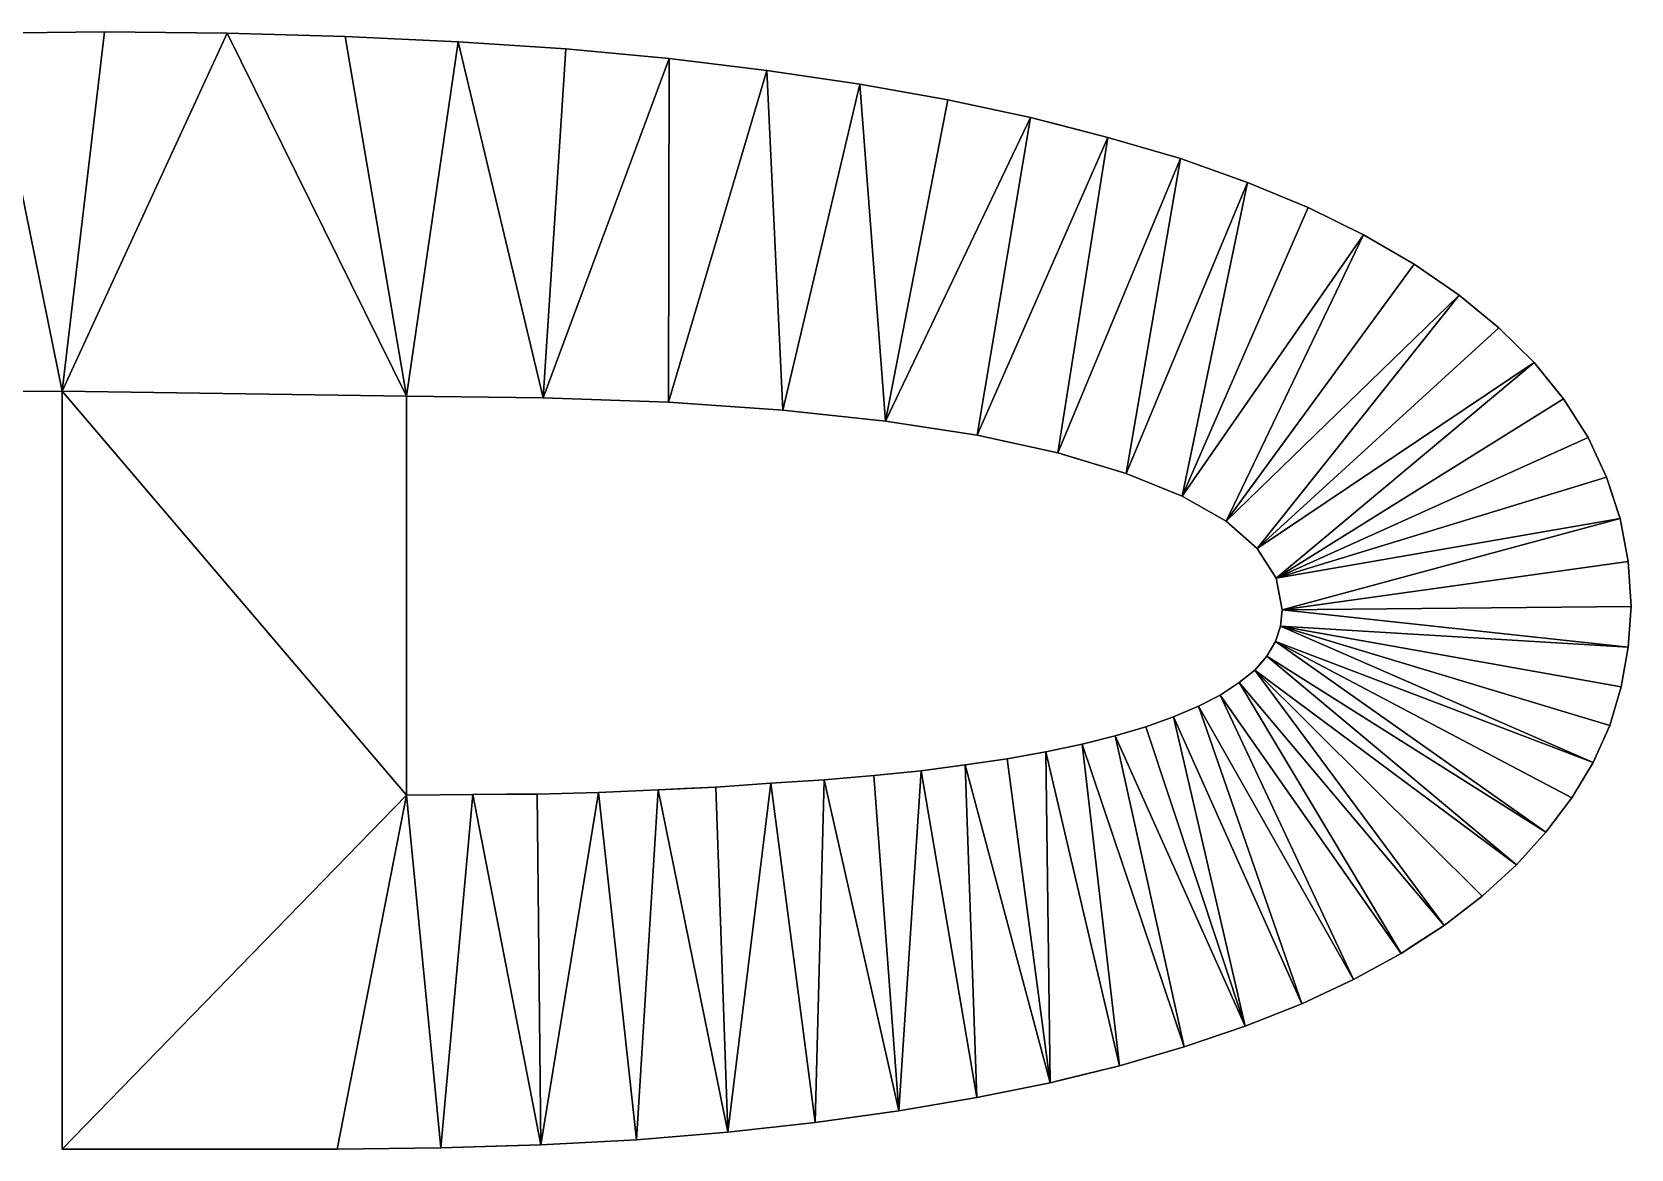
# Model space of a CAD drawing. Header units: inches. Extents: x 62 to 1153, y 3 to 780.
# Drawn here: x 390.234 to 393.176, y 210.881 to 212.936 of the extents above; entities that cross this region are included whole.
import ezdxf

# ---------------------------------------------------------------- set-up
doc = ezdxf.new("R2010")
doc.units = ezdxf.units.IN
doc.header["$MEASUREMENT"] = 0
doc.layers.add('ConstLine', color=6, linetype='Continuous')

msp = doc.modelspace()

# ---------------------------------------------------------------- linework, layer by layer
at = {"layer": 'ConstLine'}
for points in [[(390.3669, 212.9356, 4), (390.1549, 212.9336, 4), (390.1549, 212.9336, 5)], [(390.3669, 212.9356, 4), (390.1549, 212.9336, 5), (390.3669, 212.9356, 5)], [(390.3669, 212.9356, 5), (390.1549, 212.9336, 5), (390.2889, 212.2746, 5)], [(390.5929, 212.9336, 5), (390.3669, 212.9356, 5), (390.2889, 212.2746, 5)], [(390.5929, 212.9336, 4), (390.3669, 212.9356, 4), (390.3669, 212.9356, 5)], [(390.5929, 212.9336, 4), (390.3669, 212.9356, 5), (390.5929, 212.9336, 5)], [(390.1269, 212.2736, 5), (390.2889, 212.2746, 5), (390.1549, 212.9336, 5)], [(390.2889, 212.2746, 5), (390.9229, 212.2656, 5), (390.5929, 212.9336, 5)], [(390.8099, 212.9276, 4), (390.5929, 212.9336, 4), (390.5929, 212.9336, 5)], [(390.8099, 212.9276, 4), (390.5929, 212.9336, 5), (390.8099, 212.9276, 5)], [(390.8099, 212.9276, 5), (390.5929, 212.9336, 5), (390.9229, 212.2656, 5)], [(391.0179, 212.9176, 4), (390.8099, 212.9276, 4), (390.8099, 212.9276, 5)], [(391.0179, 212.9176, 4), (390.8099, 212.9276, 5), (391.0179, 212.9176, 5)], [(391.0179, 212.9176, 5), (390.8099, 212.9276, 5), (390.9229, 212.2656, 5)], [(390.9229, 212.2656, 5), (391.1739, 212.2626, 5), (391.0179, 212.9176, 5)], [(391.2159, 212.9046, 4), (391.0179, 212.9176, 4), (391.0179, 212.9176, 5)], [(391.2159, 212.9046, 4), (391.0179, 212.9176, 5), (391.2159, 212.9046, 5)], [(391.2159, 212.9046, 5), (391.0179, 212.9176, 5), (391.1739, 212.2626, 5)], [(391.4059, 212.8866, 5), (391.2159, 212.9046, 5), (391.1739, 212.2626, 5)], [(391.1739, 212.2626, 5), (391.4049, 212.2546, 5), (391.4059, 212.8866, 5)], [(391.4059, 212.8866, 4), (391.2159, 212.9046, 4), (391.2159, 212.9046, 5)], [(391.4059, 212.8866, 4), (391.2159, 212.9046, 5), (391.4059, 212.8866, 5)], [(391.5859, 212.8646, 5), (391.4059, 212.8866, 5), (391.4049, 212.2546, 5)], [(391.5859, 212.8646, 4), (391.4059, 212.8866, 4), (391.4059, 212.8866, 5)], [(391.5859, 212.8646, 4), (391.4059, 212.8866, 5), (391.5859, 212.8646, 5)], [(391.4049, 212.2546, 5), (391.6149, 212.2396, 5), (391.5859, 212.8646, 5)], [(391.7569, 212.8396, 4), (391.5859, 212.8646, 4), (391.5859, 212.8646, 5)], [(391.7569, 212.8396, 4), (391.5859, 212.8646, 5), (391.7569, 212.8396, 5)], [(391.7569, 212.8396, 5), (391.5859, 212.8646, 5), (391.6149, 212.2396, 5)], [(391.6149, 212.2396, 5), (391.8039, 212.2196, 5), (391.7569, 212.8396, 5)], [(391.9189, 212.8106, 4), (391.7569, 212.8396, 4), (391.7569, 212.8396, 5)], [(391.9189, 212.8106, 4), (391.7569, 212.8396, 5), (391.9189, 212.8106, 5)], [(391.9189, 212.8106, 5), (391.7569, 212.8396, 5), (391.8039, 212.2196, 5)], [(392.0709, 212.7786, 5), (391.9189, 212.8106, 5), (391.8039, 212.2196, 5)], [(392.0709, 212.7786, 4), (391.9189, 212.8106, 4), (391.9189, 212.8106, 5)], [(392.0709, 212.7786, 4), (391.9189, 212.8106, 5), (392.0709, 212.7786, 5)], [(391.8039, 212.2196, 5), (391.9729, 212.1936, 5), (392.0709, 212.7786, 5)], [(392.2129, 212.7416, 5), (392.0709, 212.7786, 5), (391.9729, 212.1936, 5)], [(392.1309, 212.763, 4), (392.0709, 212.7786, 4), (392.0709, 212.7786, 5)], [(392.1309, 212.763, 4), (392.0709, 212.7786, 5), (392.2129, 212.7416, 5)], [(392.2129, 212.7416, 4), (392.1309, 212.763, 4), (392.2129, 212.7416, 5)], [(391.9729, 212.1936, 5), (392.1209, 212.1616, 5), (392.2129, 212.7416, 5)], [(392.2129, 212.7416, 5), (392.1209, 212.1616, 5), (392.3469, 212.7026, 5)], [(392.3469, 212.7026, 4), (392.2129, 212.7416, 4), (392.2129, 212.7416, 5)], [(392.3469, 212.7026, 4), (392.2129, 212.7416, 5), (392.3469, 212.7026, 5)], [(392.2469, 212.1236, 5), (392.3469, 212.7026, 5), (392.1209, 212.1616, 5)], [(392.3469, 212.7026, 5), (392.2469, 212.1236, 5), (392.4699, 212.6586, 5)], [(392.4699, 212.6586, 4), (392.3469, 212.7026, 4), (392.3469, 212.7026, 5)], [(392.4699, 212.6586, 4), (392.3469, 212.7026, 5), (392.4699, 212.6586, 5)], [(392.3499, 212.0816, 5), (392.4699, 212.6586, 5), (392.2469, 212.1236, 5)], [(392.4699, 212.6586, 5), (392.3499, 212.0816, 5), (392.5819, 212.6126, 5)], [(392.5819, 212.6126, 4), (392.4699, 212.6586, 4), (392.4699, 212.6586, 5)], [(392.5819, 212.6126, 4), (392.4699, 212.6586, 5), (392.5819, 212.6126, 5)], [(392.5819, 212.6126, 5), (392.3499, 212.0816, 5), (392.6839, 212.5626, 5)], [(392.6839, 212.5626, 4), (392.5819, 212.6126, 4), (392.5819, 212.6126, 5)], [(392.6839, 212.5626, 4), (392.5819, 212.6126, 5), (392.6839, 212.5626, 5)], [(392.3499, 212.0816, 5), (392.4309, 212.0356, 5), (392.6839, 212.5626, 5)], [(392.7769, 212.5086, 5), (392.6839, 212.5626, 5), (392.4309, 212.0356, 5)], [(392.7769, 212.5086, 4), (392.6839, 212.5626, 4), (392.6839, 212.5626, 5)], [(392.7769, 212.5086, 4), (392.6839, 212.5626, 5), (392.7769, 212.5086, 5)], [(392.8599, 212.4516, 5), (392.7769, 212.5086, 5), (392.4309, 212.0356, 5)], [(392.8599, 212.4516, 4), (392.7769, 212.5086, 4), (392.7769, 212.5086, 5)], [(392.8599, 212.4516, 4), (392.7769, 212.5086, 5), (392.8599, 212.4516, 5)], [(392.4309, 212.0356, 5), (392.4879, 211.9856, 5), (392.8599, 212.4516, 5)], [(392.9329, 212.3916, 5), (392.8599, 212.4516, 5), (392.4879, 211.9856, 5)], [(392.9329, 212.3916, 4), (392.8599, 212.4516, 4), (392.8599, 212.4516, 5)], [(392.9329, 212.3916, 4), (392.8599, 212.4516, 5), (392.9329, 212.3916, 5)], [(392.9979, 212.3276, 5), (392.9329, 212.3916, 5), (392.4879, 211.9856, 5)], [(392.9979, 212.3276, 4), (392.9329, 212.3916, 4), (392.9329, 212.3916, 5)], [(392.9979, 212.3276, 4), (392.9329, 212.3916, 5), (392.9979, 212.3276, 5)], [(392.9979, 212.3276, 5), (392.4879, 211.9856, 5), (392.5229, 211.9306, 5)], [(392.9979, 212.3276, 5), (392.5229, 211.9306, 5), (393.0519, 212.2606, 5)], [(392.9979, 212.3276, 4), (392.9979, 212.3276, 5), (393.0357, 212.2806, 4)], [(392.9979, 212.3276, 5), (393.0519, 212.2606, 5), (393.0357, 212.2806, 4)], [(390.2889, 212.2746, 4), (390.2889, 212.2746, 5), (390.1269, 212.2736, 5)], [(390.2889, 212.2746, 4), (390.1269, 212.2736, 5), (390.1269, 212.2736, 4)], [(390.2889, 212.2746, 4), (390.2889, 210.8806, 4), (390.2889, 212.2746, 5)], [(390.9229, 211.5316, 5), (390.9229, 212.2656, 5), (390.2889, 212.2746, 5)], [(390.2889, 212.2746, 5), (390.2889, 210.8806, 5), (390.9229, 211.5316, 5)], [(390.2889, 210.8806, 5), (390.2889, 212.2746, 5), (390.2889, 210.8806, 4)], [(390.9229, 212.2656, 4), (391.1739, 212.2626, 4), (390.9229, 212.2656, 5)], [(391.1739, 212.2626, 5), (390.9229, 212.2656, 5), (391.1739, 212.2626, 4)], [(390.9229, 212.2656, 4), (390.9229, 212.2656, 5), (390.9229, 211.5316, 5)], [(390.9229, 212.2656, 4), (390.9229, 211.5316, 5), (390.9229, 211.5316, 4)], [(391.4049, 212.2546, 4), (391.4049, 212.2546, 5), (391.1739, 212.2626, 5)], [(391.4049, 212.2546, 4), (391.1739, 212.2626, 5), (391.1739, 212.2626, 4)], [(393.0519, 212.2606, 5), (392.5229, 211.9306, 5), (393.0969, 212.1896, 5)], [(393.0519, 212.2606, 4), (393.0357, 212.2806, 4), (393.0519, 212.2606, 5)], [(393.0519, 212.2606, 4), (393.0519, 212.2606, 5), (393.0969, 212.1896, 5)], [(393.0519, 212.2606, 4), (393.0969, 212.1896, 5), (393.0969, 212.1896, 4)], [(391.6149, 212.2396, 4), (391.6149, 212.2396, 5), (391.4049, 212.2546, 5)], [(391.6149, 212.2396, 4), (391.4049, 212.2546, 5), (391.4049, 212.2546, 4)], [(391.8039, 212.2196, 4), (391.8039, 212.2196, 5), (391.6149, 212.2396, 5)], [(391.8039, 212.2196, 4), (391.6149, 212.2396, 5), (391.6149, 212.2396, 4)], [(391.9729, 212.1936, 4), (391.9729, 212.1936, 5), (391.8039, 212.2196, 5)], [(391.9729, 212.1936, 4), (391.8039, 212.2196, 5), (391.8039, 212.2196, 4)], [(392.1209, 212.1616, 4), (392.1209, 212.1616, 5), (391.9729, 212.1936, 5)], [(392.1209, 212.1616, 4), (391.9729, 212.1936, 5), (391.9729, 212.1936, 4)], [(393.1309, 212.1166, 5), (393.0969, 212.1896, 5), (392.5229, 211.9306, 5)], [(393.0969, 212.1896, 4), (393.0969, 212.1896, 5), (393.1309, 212.1166, 5)], [(393.0969, 212.1896, 4), (393.1309, 212.1166, 5), (393.1309, 212.1166, 4)], [(392.1209, 212.1616, 4), (392.1309, 212.1586, 4), (392.1209, 212.1616, 5)], [(392.2469, 212.1236, 5), (392.1209, 212.1616, 5), (392.1309, 212.1586, 4)], [(392.2469, 212.1236, 4), (392.2469, 212.1236, 5), (392.1309, 212.1586, 4)], [(392.3499, 212.0816, 4), (392.3499, 212.0816, 5), (392.2469, 212.1236, 5)], [(392.3499, 212.0816, 4), (392.2469, 212.1236, 5), (392.2469, 212.1236, 4)], [(393.1559, 212.0406, 5), (393.1309, 212.1166, 5), (392.5229, 211.9306, 5)], [(393.1559, 212.0406, 5), (393.1549, 212.0437, 4), (393.1309, 212.1166, 5)], [(393.1309, 212.1166, 4), (393.1309, 212.1166, 5), (393.1549, 212.0437, 4)], [(392.4309, 212.0356, 4), (392.4309, 212.0356, 5), (392.3499, 212.0816, 5)], [(392.4309, 212.0356, 4), (392.3499, 212.0816, 5), (392.3499, 212.0816, 4)], [(392.4879, 211.9856, 4), (392.4879, 211.9856, 5), (392.4309, 212.0356, 5)], [(392.4879, 211.9856, 4), (392.4309, 212.0356, 5), (392.4309, 212.0356, 4)], [(392.5339, 211.8726, 5), (393.1559, 212.0406, 5), (392.5229, 211.9306, 5)], [(393.1559, 212.0406, 5), (392.5339, 211.8726, 5), (393.1709, 211.9616, 5)], [(393.1559, 212.0406, 5), (393.1559, 212.0406, 4), (393.1549, 212.0437, 4)], [(393.1559, 212.0406, 4), (393.1559, 212.0406, 5), (393.1709, 211.9616, 5)], [(393.1559, 212.0406, 4), (393.1709, 211.9616, 5), (393.1709, 211.9616, 4)], [(392.4879, 211.9856, 4), (392.5229, 211.9306, 4), (392.5229, 211.9306, 5)], [(392.4879, 211.9856, 4), (392.5229, 211.9306, 5), (392.4879, 211.9856, 5)], [(393.1759, 211.8786, 5), (393.1709, 211.9616, 5), (392.5339, 211.8726, 5)], [(393.1709, 211.9616, 4), (393.1709, 211.9616, 5), (393.1759, 211.8786, 5)], [(393.1709, 211.9616, 4), (393.1759, 211.8786, 5), (393.1759, 211.8786, 4)], [(392.5229, 211.9306, 4), (392.5339, 211.8726, 4), (392.5339, 211.8726, 5)], [(392.5229, 211.9306, 4), (392.5339, 211.8726, 5), (392.5229, 211.9306, 5)], [(393.1709, 211.8036, 5), (393.1759, 211.8786, 5), (392.5339, 211.8726, 5)], [(393.1759, 211.8786, 4), (393.1759, 211.8786, 5), (393.1709, 211.8036, 5)], [(393.1759, 211.8786, 4), (393.1709, 211.8036, 5), (393.1709, 211.8036, 4)], [(392.5339, 211.8726, 4), (392.5309, 211.8426, 4), (392.5309, 211.8426, 5)], [(392.5339, 211.8726, 4), (392.5309, 211.8426, 5), (392.5339, 211.8726, 5)], [(392.5339, 211.8726, 5), (392.5309, 211.8426, 5), (393.1709, 211.8036, 5)], [(392.5309, 211.8426, 5), (392.5309, 211.8426, 4), (392.5219, 211.8146, 4)], [(392.5309, 211.8426, 5), (392.5219, 211.8146, 4), (392.5219, 211.8146, 5)], [(392.5309, 211.8426, 5), (392.5219, 211.8146, 5), (393.1059, 211.5916, 5)], [(393.1059, 211.5916, 5), (393.1369, 211.6596, 5), (392.5309, 211.8426, 5)], [(393.1369, 211.6596, 5), (393.1579, 211.7306, 5), (392.5309, 211.8426, 5)], [(393.1579, 211.7306, 5), (393.1709, 211.8036, 5), (392.5309, 211.8426, 5)], [(392.4839, 211.7616, 5), (392.5059, 211.7876, 5), (392.4898, 211.7686, 4)], [(392.5059, 211.7876, 5), (392.4839, 211.7616, 5), (392.9649, 211.4036, 5)], [(392.5059, 211.7876, 4), (392.4898, 211.7686, 4), (392.5059, 211.7876, 5)], [(392.5219, 211.8146, 4), (392.5059, 211.7876, 4), (392.5059, 211.7876, 5)], [(392.5219, 211.8146, 4), (392.5059, 211.7876, 5), (392.5219, 211.8146, 5)], [(392.5219, 211.8146, 5), (392.5059, 211.7876, 5), (393.0189, 211.4636, 5)], [(392.9649, 211.4036, 5), (393.0189, 211.4636, 5), (392.5059, 211.7876, 5)], [(393.0669, 211.5266, 5), (393.1059, 211.5916, 5), (392.5219, 211.8146, 5)], [(393.0189, 211.4636, 5), (393.0669, 211.5266, 5), (392.5219, 211.8146, 5)], [(393.1709, 211.8036, 4), (393.1709, 211.8036, 5), (393.1579, 211.7306, 5)], [(393.1709, 211.8036, 4), (393.1579, 211.7306, 5), (393.1579, 211.7306, 4)], [(392.4839, 211.7616, 4), (392.4549, 211.7386, 4), (392.4549, 211.7386, 5)], [(392.4839, 211.7616, 4), (392.4549, 211.7386, 5), (392.4839, 211.7616, 5)], [(392.4839, 211.7616, 5), (392.4549, 211.7386, 5), (392.8319, 211.2916, 5)], [(392.4898, 211.7686, 4), (392.4839, 211.7616, 4), (392.4839, 211.7616, 5)], [(392.9019, 211.3456, 5), (392.9649, 211.4036, 5), (392.4839, 211.7616, 5)], [(392.8319, 211.2916, 5), (392.9019, 211.3456, 5), (392.4839, 211.7616, 5)], [(392.4549, 211.7386, 4), (392.4199, 211.7156, 4), (392.4199, 211.7156, 5)], [(392.4549, 211.7386, 4), (392.4199, 211.7156, 5), (392.4549, 211.7386, 5)], [(392.4199, 211.7156, 5), (392.7529, 211.2406, 5), (392.4549, 211.7386, 5)], [(392.8319, 211.2916, 5), (392.4549, 211.7386, 5), (392.7529, 211.2406, 5)], [(393.1579, 211.7306, 5), (393.1369, 211.6596, 5), (393.1549, 211.7205, 4)], [(393.1579, 211.7306, 4), (393.1579, 211.7306, 5), (393.1549, 211.7205, 4)], [(392.4199, 211.7156, 4), (392.3799, 211.6956, 4), (392.3799, 211.6956, 5)], [(392.4199, 211.7156, 4), (392.3799, 211.6956, 5), (392.4199, 211.7156, 5)], [(392.4199, 211.7156, 5), (392.3799, 211.6956, 5), (392.6649, 211.1926, 5)], [(392.6649, 211.1926, 5), (392.7529, 211.2406, 5), (392.4199, 211.7156, 5)], [(393.1369, 211.6596, 4), (393.1549, 211.7205, 4), (393.1369, 211.6596, 5)], [(392.3339, 211.6756, 4), (392.2829, 211.6576, 4), (392.2829, 211.6576, 5)], [(392.3339, 211.6756, 4), (392.2829, 211.6576, 5), (392.3339, 211.6756, 5)], [(392.3339, 211.6756, 5), (392.2829, 211.6576, 5), (392.4659, 211.1066, 5)], [(392.3799, 211.6956, 4), (392.3339, 211.6756, 4), (392.3339, 211.6756, 5)], [(392.3799, 211.6956, 4), (392.3339, 211.6756, 5), (392.3799, 211.6956, 5)], [(392.3799, 211.6956, 5), (392.3339, 211.6756, 5), (392.5699, 211.1476, 5)], [(392.4659, 211.1066, 5), (392.5699, 211.1476, 5), (392.3339, 211.6756, 5)], [(392.5699, 211.1476, 5), (392.6649, 211.1926, 5), (392.3799, 211.6956, 5)], [(392.2269, 211.6406, 4), (392.1659, 211.6256, 4), (392.1659, 211.6256, 5)], [(392.2269, 211.6406, 4), (392.1659, 211.6256, 5), (392.2269, 211.6406, 5)], [(392.2269, 211.6406, 5), (392.1659, 211.6256, 5), (392.3539, 211.0686, 5)], [(392.2829, 211.6576, 4), (392.2269, 211.6406, 4), (392.2269, 211.6406, 5)], [(392.2829, 211.6576, 4), (392.2269, 211.6406, 5), (392.2829, 211.6576, 5)], [(392.2829, 211.6576, 5), (392.2269, 211.6406, 5), (392.4659, 211.1066, 5)], [(392.3539, 211.0686, 5), (392.4659, 211.1066, 5), (392.2269, 211.6406, 5)], [(393.1369, 211.6596, 4), (393.1369, 211.6596, 5), (393.1059, 211.5916, 5)], [(393.1369, 211.6596, 4), (393.1059, 211.5916, 5), (393.1059, 211.5916, 4)], [(392.0989, 211.6116, 4), (392.0279, 211.5986, 4), (392.0279, 211.5986, 5)], [(392.0989, 211.6116, 4), (392.0279, 211.5986, 5), (392.0989, 211.6116, 5)], [(392.0989, 211.6116, 5), (392.0279, 211.5986, 5), (392.1069, 211.0026, 5)], [(392.0989, 211.6116, 5), (392.1659, 211.6256, 5), (392.1309, 211.6183, 4)], [(392.1659, 211.6256, 5), (392.0989, 211.6116, 5), (392.2349, 211.0336, 5)], [(392.1309, 211.6183, 4), (392.0989, 211.6116, 4), (392.0989, 211.6116, 5)], [(392.1069, 211.0026, 5), (392.2349, 211.0336, 5), (392.0989, 211.6116, 5)], [(392.1659, 211.6256, 4), (392.1309, 211.6183, 4), (392.1659, 211.6256, 5)], [(392.2349, 211.0336, 5), (392.3539, 211.0686, 5), (392.1659, 211.6256, 5)], [(391.9509, 211.5876, 4), (391.8699, 211.5766, 4), (391.8699, 211.5766, 5)], [(391.9509, 211.5876, 4), (391.8699, 211.5766, 5), (391.9509, 211.5876, 5)], [(391.9509, 211.5876, 5), (391.8699, 211.5766, 5), (391.9719, 210.9756, 5)], [(392.0279, 211.5986, 4), (391.9509, 211.5876, 4), (391.9509, 211.5876, 5)], [(392.0279, 211.5986, 4), (391.9509, 211.5876, 5), (392.0279, 211.5986, 5)], [(392.0279, 211.5986, 5), (391.9509, 211.5876, 5), (392.1069, 211.0026, 5)], [(391.9719, 210.9756, 5), (392.1069, 211.0026, 5), (391.9509, 211.5876, 5)], [(393.1059, 211.5916, 4), (393.1059, 211.5916, 5), (393.0669, 211.5266, 5)], [(393.1059, 211.5916, 4), (393.0669, 211.5266, 5), (393.0669, 211.5266, 4)], [(391.5929, 211.5536, 4), (391.4919, 211.5466, 4), (391.4919, 211.5466, 5)], [(391.5929, 211.5536, 4), (391.4919, 211.5466, 5), (391.5929, 211.5536, 5)], [(391.4919, 211.5466, 5), (391.5139, 210.9116, 5), (391.5929, 211.5536, 5)], [(391.6749, 210.9296, 5), (391.5929, 211.5536, 5), (391.5139, 210.9116, 5)], [(391.6909, 211.5596, 4), (391.5929, 211.5536, 4), (391.5929, 211.5536, 5)], [(391.6909, 211.5596, 4), (391.5929, 211.5536, 5), (391.6909, 211.5596, 5)], [(391.5929, 211.5536, 5), (391.6749, 210.9296, 5), (391.6909, 211.5596, 5)], [(391.8289, 210.9506, 5), (391.6909, 211.5596, 5), (391.6749, 210.9296, 5)], [(391.7829, 211.5676, 4), (391.6909, 211.5596, 4), (391.6909, 211.5596, 5)], [(391.7829, 211.5676, 4), (391.6909, 211.5596, 5), (391.7829, 211.5676, 5)], [(391.7829, 211.5676, 5), (391.6909, 211.5596, 5), (391.8289, 210.9506, 5)], [(391.8699, 211.5766, 4), (391.7829, 211.5676, 4), (391.7829, 211.5676, 5)], [(391.8699, 211.5766, 4), (391.7829, 211.5676, 5), (391.8699, 211.5766, 5)], [(391.7829, 211.5676, 5), (391.8289, 210.9506, 5), (391.8699, 211.5766, 5)], [(391.8289, 210.9506, 5), (391.9719, 210.9756, 5), (391.8699, 211.5766, 5)], [(390.7949, 210.8806, 5), (390.9229, 211.5316, 5), (390.2889, 210.8806, 5)], [(390.7949, 210.8806, 5), (390.9859, 210.8826, 5), (390.9229, 211.5316, 5)], [(391.0449, 211.5326, 4), (390.9229, 211.5316, 4), (390.9229, 211.5316, 5)], [(391.0449, 211.5326, 4), (390.9229, 211.5316, 5), (391.0449, 211.5326, 5)], [(391.0449, 211.5326, 5), (390.9229, 211.5316, 5), (390.9859, 210.8826, 5)], [(390.9859, 210.8826, 5), (391.1699, 210.8886, 5), (391.0449, 211.5326, 5)], [(391.1069, 211.5332, 4), (391.0449, 211.5326, 5), (391.1629, 211.5336, 5)], [(391.1629, 211.5336, 5), (391.0449, 211.5326, 5), (391.1699, 210.8886, 5)], [(391.1069, 211.5332, 4), (391.0449, 211.5326, 4), (391.0449, 211.5326, 5)], [(391.1629, 211.5336, 4), (391.1069, 211.5332, 4), (391.1629, 211.5336, 5)], [(391.2759, 211.5366, 4), (391.1629, 211.5336, 4), (391.1629, 211.5336, 5)], [(391.2759, 211.5366, 4), (391.1629, 211.5336, 5), (391.2759, 211.5366, 5)], [(391.2759, 211.5366, 5), (391.1629, 211.5336, 5), (391.1699, 210.8886, 5)], [(391.1699, 210.8886, 5), (391.3459, 210.8976, 5), (391.2759, 211.5366, 5)], [(391.3859, 211.5416, 4), (391.2759, 211.5366, 4), (391.2759, 211.5366, 5)], [(391.3859, 211.5416, 4), (391.2759, 211.5366, 5), (391.3859, 211.5416, 5)], [(391.3859, 211.5416, 5), (391.2759, 211.5366, 5), (391.3459, 210.8976, 5)], [(391.5139, 210.9116, 5), (391.3859, 211.5416, 5), (391.3459, 210.8976, 5)], [(391.3859, 211.5416, 5), (391.4919, 211.5466, 5), (391.4338, 211.5439, 4)], [(391.3859, 211.5416, 5), (391.5139, 210.9116, 5), (391.4919, 211.5466, 5)], [(391.4338, 211.5439, 4), (391.3859, 211.5416, 4), (391.3859, 211.5416, 5)], [(391.4919, 211.5466, 4), (391.4338, 211.5439, 4), (391.4919, 211.5466, 5)], [(393.0669, 211.5266, 4), (393.0669, 211.5266, 5), (393.0189, 211.4636, 5)], [(393.0669, 211.5266, 4), (393.0189, 211.4636, 5), (393.0189, 211.4636, 4)], [(393.0189, 211.4636, 4), (393.0189, 211.4636, 5), (392.9649, 211.4036, 5)], [(393.0189, 211.4636, 4), (392.9649, 211.4036, 5), (392.9649, 211.4036, 4)], [(392.9649, 211.4036, 4), (392.9649, 211.4036, 5), (392.9019, 211.3456, 5)], [(392.9649, 211.4036, 4), (392.9019, 211.3456, 5), (392.9019, 211.3456, 4)], [(392.9019, 211.3456, 4), (392.9019, 211.3456, 5), (392.8319, 211.2916, 5)], [(392.9019, 211.3456, 4), (392.8319, 211.2916, 5), (392.8319, 211.2916, 4)], [(392.8319, 211.2916, 5), (392.7529, 211.2406, 5), (392.7776, 211.2566, 4)], [(392.8319, 211.2916, 4), (392.8319, 211.2916, 5), (392.7776, 211.2566, 4)], [(392.7529, 211.2406, 4), (392.7529, 211.2406, 5), (392.6649, 211.1926, 5)], [(392.7529, 211.2406, 4), (392.6649, 211.1926, 5), (392.6649, 211.1926, 4)], [(392.7529, 211.2406, 4), (392.7776, 211.2566, 4), (392.7529, 211.2406, 5)], [(392.6649, 211.1926, 4), (392.6649, 211.1926, 5), (392.5699, 211.1476, 5)], [(392.6649, 211.1926, 4), (392.5699, 211.1476, 5), (392.5699, 211.1476, 4)], [(392.5699, 211.1476, 4), (392.5699, 211.1476, 5), (392.4659, 211.1066, 5)], [(392.5699, 211.1476, 4), (392.4659, 211.1066, 5), (392.4659, 211.1066, 4)], [(392.4659, 211.1066, 4), (392.4659, 211.1066, 5), (392.3539, 211.0686, 5)], [(392.4659, 211.1066, 4), (392.3539, 211.0686, 5), (392.3539, 211.0686, 4)], [(392.3539, 211.0686, 4), (392.3539, 211.0686, 5), (392.2349, 211.0336, 5)], [(392.3539, 211.0686, 4), (392.2349, 211.0336, 5), (392.2349, 211.0336, 4)], [(392.2349, 211.0336, 5), (392.1069, 211.0026, 5), (392.1309, 211.0084, 4)], [(392.2349, 211.0336, 4), (392.2349, 211.0336, 5), (392.1309, 211.0084, 4)], [(392.1069, 211.0026, 4), (392.1069, 211.0026, 5), (391.9719, 210.9756, 5)], [(392.1069, 211.0026, 4), (391.9719, 210.9756, 5), (391.9719, 210.9756, 4)], [(392.1069, 211.0026, 4), (392.1309, 211.0084, 4), (392.1069, 211.0026, 5)], [(391.9719, 210.9756, 4), (391.9719, 210.9756, 5), (391.8289, 210.9506, 5)], [(391.9719, 210.9756, 4), (391.8289, 210.9506, 5), (391.8289, 210.9506, 4)], [(391.8289, 210.9506, 4), (391.8289, 210.9506, 5), (391.6749, 210.9296, 5)], [(391.8289, 210.9506, 4), (391.6749, 210.9296, 5), (391.6749, 210.9296, 4)], [(391.5139, 210.9116, 4), (391.5139, 210.9116, 5), (391.3459, 210.8976, 5)], [(391.5139, 210.9116, 4), (391.3459, 210.8976, 5), (391.3459, 210.8976, 4)], [(391.6749, 210.9296, 4), (391.6749, 210.9296, 5), (391.5139, 210.9116, 5)], [(391.6749, 210.9296, 4), (391.5139, 210.9116, 5), (391.5139, 210.9116, 4)], [(390.7949, 210.8806, 4), (390.7949, 210.8806, 5), (390.2889, 210.8806, 5)], [(390.7949, 210.8806, 4), (390.2889, 210.8806, 5), (390.2889, 210.8806, 4)], [(390.9859, 210.8826, 4), (390.9859, 210.8826, 5), (390.7949, 210.8806, 5)], [(390.9859, 210.8826, 4), (390.7949, 210.8806, 5), (390.7949, 210.8806, 4)], [(391.1699, 210.8886, 5), (390.9859, 210.8826, 5), (391.1069, 210.8866, 4)], [(390.9859, 210.8826, 4), (391.1069, 210.8866, 4), (390.9859, 210.8826, 5)], [(391.1699, 210.8886, 4), (391.1699, 210.8886, 5), (391.1069, 210.8866, 4)], [(391.3459, 210.8976, 4), (391.3459, 210.8976, 5), (391.1699, 210.8886, 5)], [(391.3459, 210.8976, 4), (391.1699, 210.8886, 5), (391.1699, 210.8886, 4)]]:
    msp.add_3dface(points, dxfattribs=at)

doc.saveas('drawing.dxf')
